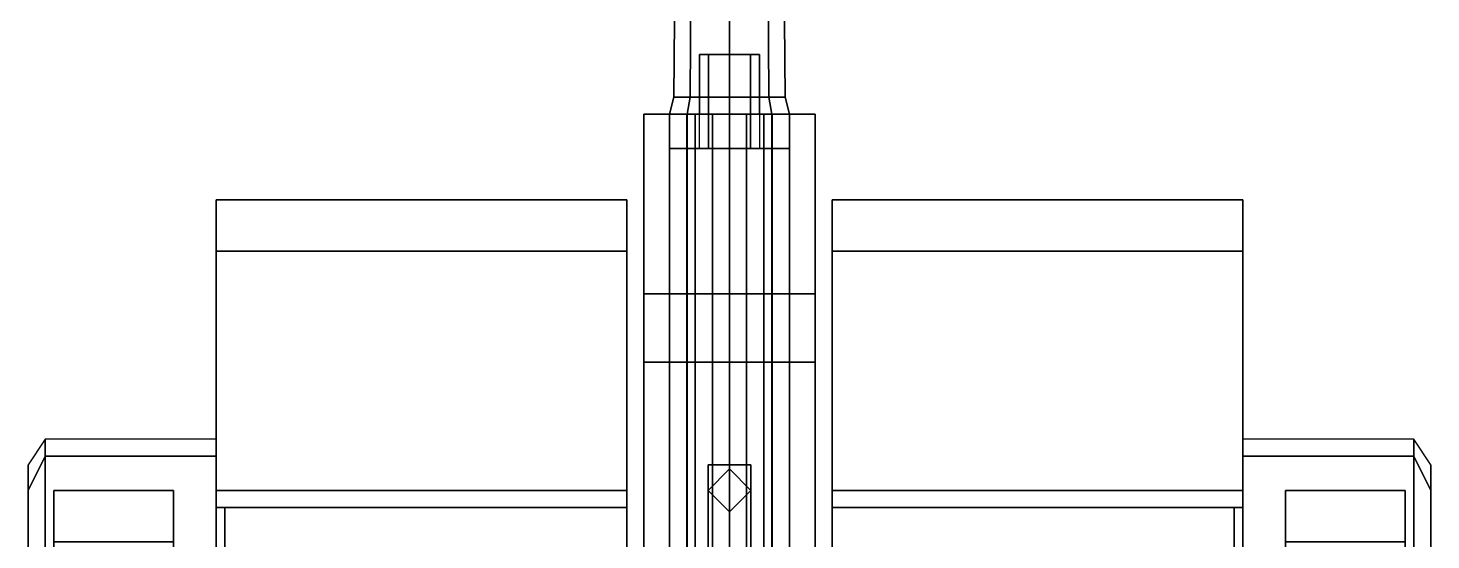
# Model space of a CAD drawing. Header units: millimetres. Extents: x -19 to 0.8, y -3.3 to 6.
# Drawn here: x -0.82 to 0.82, y 0.392 to 0.991 of the extents above; entities that cross this region are included whole.
import ezdxf

# ---------------------------------------------------------------- set-up
doc = ezdxf.new("R2010")
doc.units = ezdxf.units.MM
for name, color, linetype in [('gun', 1, 'Continuous'), ('sleeve', 5, 'Continuous'), ('wheels', 2, 'Continuous')]:
    doc.layers.add(name, color=color, linetype=linetype)

msp = doc.modelspace()

# ---------------------------------------------------------------- linework, layer by layer
for points in [[(-0.6, 0.52, 1.16), (-0.6, 0.49, 1.11), (-0.6, 0.73, 0.82), (-0.6, 0.79, 0.82)], [(-0.6, 0.79, 0.82), (-0.6, 0.73, 0.82), (-0.6, 0.49, 1.11), (-0.6, 0.52, 1.16)], [(-0.12, 0.79, 0.82), (-0.12, 0.73, 0.82), (-0.6, 0.73, 0.82), (-0.6, 0.79, 0.82)], [(-0.6, 0.79, 0.82), (-0.6, 0.73, 0.82), (-0.12, 0.73, 0.82), (-0.12, 0.79, 0.82)], [(-0.12, 0.79, 0.82), (-0.12, 0.73, 0.82), (-0.12, 0.49, 1.11), (-0.12, 0.52, 1.16)], [(-0.12, 0.52, 1.16), (-0.12, 0.49, 1.11), (-0.12, 0.73, 0.82), (-0.12, 0.79, 0.82)], [(0.12, 0.79, 0.82), (0.12, 0.73, 0.82), (0.6, 0.73, 0.82), (0.6, 0.79, 0.82)], [(0.6, 0.79, 0.82), (0.6, 0.73, 0.82), (0.12, 0.73, 0.82), (0.12, 0.79, 0.82)], [(0.12, 0.79, 0.82), (0.12, 0.73, 0.82), (0.12, 0.49, 1.11), (0.12, 0.52, 1.16)], [(0.12, 0.52, 1.16), (0.12, 0.49, 1.11), (0.12, 0.73, 0.82), (0.12, 0.79, 0.82)], [(0.6, 0.52, 1.16), (0.6, 0.49, 1.11), (0.6, 0.73, 0.82), (0.6, 0.79, 0.82)], [(0.6, 0.79, 0.82), (0.6, 0.73, 0.82), (0.6, 0.49, 1.11), (0.6, 0.52, 1.16)], [(-0.82, 0.48, 0.47), (-0.82, 0.45, 0.66), (-0.8, 0.49, 0.67), (-0.8, 0.51, 0.48)], [(-0.8, 0.51, 0.48), (-0.8, 0.49, 0.67), (-0.6, 0.49, 0.67), (-0.6, 0.51, 0.48)], [(-0.6, 0.52, 1.16), (-0.6, 0.49, 1.11), (-0.6, 0.4198, 1.11), (-0.6, 0.3941, 1.16)], [(-0.6, 0.3941, 1.16), (-0.6, 0.4198, 1.11), (-0.6, 0.49, 1.11), (-0.6, 0.52, 1.16)], [(-0.6, 0.51, 0.48), (-0.6, 0.49, 0.67), (-0.6, 0.2462, 0.48)], [(-0.12, -0.0536, 1.16), (-0.12, -0.0316, 1.11), (-0.12, 0.49, 1.11), (-0.12, 0.52, 1.16)], [(-0.12, 0.52, 1.16), (-0.12, 0.49, 1.11), (-0.12, -0.0316, 1.11), (-0.12, -0.0536, 1.16)], [(0.12, -0.0536, 1.16), (0.12, -0.0316, 1.11), (0.12, 0.49, 1.11), (0.12, 0.52, 1.16)], [(0.12, 0.52, 1.16), (0.12, 0.49, 1.11), (0.12, -0.0316, 1.11), (0.12, -0.0536, 1.16)], [(0.6, 0.3941, 1.16), (0.6, 0.4198, 1.11), (0.6, 0.49, 1.11), (0.6, 0.52, 1.16)], [(0.6, 0.52, 1.16), (0.6, 0.49, 1.11), (0.6, 0.4198, 1.11), (0.6, 0.3941, 1.16)], [(0.6, 0.51, 0.48), (0.6, 0.49, 0.67), (0.8, 0.49, 0.67), (0.8, 0.51, 0.48)], [(0.6, 0.2462, 0.48), (0.6, 0.2462, 0.48), (0.6, 0.49, 0.67), (0.6, 0.51, 0.48)], [(0.8, 0.51, 0.48), (0.8, 0.49, 0.67), (0.82, 0.45, 0.66), (0.82, 0.48, 0.47)], [(-0.82, 0.45, 0.66), (-0.82, 0.32, 0.84), (-0.8, 0.34, 0.86), (-0.8, 0.49, 0.67)], [(-0.82, 0.44, 0.46), (-0.82, 0.42, 0.65), (-0.82, 0.45, 0.66), (-0.82, 0.48, 0.47)], [(-0.8, 0.49, 0.67), (-0.8, 0.34, 0.86), (-0.6, 0.34, 0.86), (-0.6, 0.49, 0.67)], [(-0.6, 0.49, 0.67), (-0.6, 0.34, 0.86), (-0.6, 0.2462, 0.48)], [(0.6, 0.49, 0.67), (0.6, 0.34, 0.86), (0.8, 0.34, 0.86), (0.8, 0.49, 0.67)], [(0.6, 0.2462, 0.48), (0.6, 0.2462, 0.48), (0.6, 0.34, 0.86), (0.6, 0.49, 0.67)], [(0.8, 0.49, 0.67), (0.8, 0.34, 0.86), (0.82, 0.32, 0.84), (0.82, 0.45, 0.66)], [(0.82, 0.48, 0.47), (0.82, 0.45, 0.66), (0.82, 0.42, 0.65), (0.82, 0.44, 0.46)], [(-0.82, 0.42, 0.65), (-0.82, 0.3, 0.81), (-0.82, 0.32, 0.84), (-0.82, 0.45, 0.66)], [(-0.12, 0.45, 1.05), (-0.12, 0.0495, 0.926), (-0.6, 0.0495, 0.926), (-0.6, 0.45, 1.05)], [(-0.12, 0.43, 1.09), (-0.12, 0.45, 1.05), (-0.6, 0.45, 1.05), (-0.6, 0.43, 1.09)], [(-0.6, 0.45, 1.05), (-0.6, 0.0495, 0.926), (-0.6, 0.034, 0.9613), (-0.6, 0.43, 1.09)], [(-0.12, 0.034, 0.9613), (-0.12, 0.0495, 0.926), (-0.12, 0.45, 1.05), (-0.12, 0.43, 1.09)], [(0.12, 0.45, 1.05), (0.12, 0.0495, 0.926), (0.12, 0.034, 0.9613), (0.12, 0.43, 1.09)], [(0.6, 0.43, 1.09), (0.6, 0.45, 1.05), (0.12, 0.45, 1.05), (0.12, 0.43, 1.09)], [(0.6, 0.45, 1.05), (0.6, 0.0495, 0.926), (0.12, 0.0495, 0.926), (0.12, 0.45, 1.05)], [(0.6, 0.034, 0.9613), (0.6, 0.0495, 0.926), (0.6, 0.45, 1.05), (0.6, 0.43, 1.09)], [(0.82, 0.45, 0.66), (0.82, 0.32, 0.84), (0.82, 0.3, 0.81), (0.82, 0.42, 0.65)], [(-0.6, 0.43, 1.09), (-0.6, 0.034, 0.9613), (-0.6, -0.2208, 1.5392), (-0.6, 0.22, 1.5)], [(-0.6, 0.22, 1.5), (-0.59, 0.22, 1.5), (-0.59, 0.43, 1.09), (-0.6, 0.43, 1.09)], [(-0.59, 0.43, 1.09), (-0.59, 0.034, 0.9613), (-0.12, 0.034, 0.9613), (-0.12, 0.43, 1.09)], [(-0.59, 0.22, 1.5), (-0.59, -0.2208, 1.5392), (-0.59, 0.034, 0.9613), (-0.59, 0.43, 1.09)], [(0.12, 0.43, 1.09), (0.12, 0.034, 0.9613), (0.59, 0.034, 0.9613), (0.59, 0.43, 1.09)], [(0.59, 0.43, 1.09), (0.59, 0.034, 0.9613), (0.59, -0.2208, 1.5392), (0.59, 0.22, 1.5)], [(0.59, 0.22, 1.5), (0.6, 0.22, 1.5), (0.6, 0.43, 1.09), (0.59, 0.43, 1.09)], [(0.6, 0.22, 1.5), (0.6, -0.2208, 1.5392), (0.6, 0.034, 0.9613), (0.6, 0.43, 1.09)]]:
    msp.add_3dface(points)
at = {"layer": 'gun'}
for points in [[(-0.0389, 2.08, 1.2089), (-0.055, 2.08, 1.17), (-0.065, 0.91, 1.17), (-0.046, 0.91, 1.216)], [(-0.055, 2.08, 1.17), (-0.0389, 2.08, 1.1311), (-0.046, 0.91, 1.124), (-0.065, 0.91, 1.17)], [(0, 2.08, 1.225), (-0.0389, 2.08, 1.2089), (-0.046, 0.91, 1.216), (0, 0.91, 1.235)], [(-0.0389, 2.08, 1.1311), (0, 2.08, 1.115), (0, 0.91, 1.105), (-0.046, 0.91, 1.124)], [(0.0389, 2.08, 1.2089), (0, 2.08, 1.225), (0, 0.91, 1.235), (0.046, 0.91, 1.216)], [(0, 2.08, 1.115), (0.0389, 2.08, 1.1311), (0.046, 0.91, 1.124), (0, 0.91, 1.105)], [(0.055, 2.08, 1.17), (0.0389, 2.08, 1.2089), (0.046, 0.91, 1.216), (0.065, 0.91, 1.17)], [(0.0389, 2.08, 1.1311), (0.055, 2.08, 1.17), (0.065, 0.91, 1.17), (0.046, 0.91, 1.124)], [(-0.046, 0.91, 1.216), (-0.065, 0.91, 1.17), (-0.07, 0.89, 1.17), (-0.0495, 0.89, 1.2195)], [(-0.065, 0.91, 1.17), (-0.046, 0.91, 1.124), (-0.0495, 0.89, 1.1205), (-0.07, 0.89, 1.17)], [(0, 0.91, 1.235), (-0.046, 0.91, 1.216), (-0.0495, 0.89, 1.2195), (0, 0.89, 1.24)], [(-0.046, 0.91, 1.124), (0, 0.91, 1.105), (0, 0.89, 1.1), (-0.0495, 0.89, 1.1205)], [(0.046, 0.91, 1.216), (0, 0.91, 1.235), (0, 0.89, 1.24), (0.0495, 0.89, 1.2195)], [(0, 0.91, 1.105), (0.046, 0.91, 1.124), (0.0495, 0.89, 1.1205), (0, 0.89, 1.1)], [(0.065, 0.91, 1.17), (0.046, 0.91, 1.216), (0.0495, 0.89, 1.2195), (0.07, 0.89, 1.17)], [(0.046, 0.91, 1.124), (0.065, 0.91, 1.17), (0.07, 0.89, 1.17), (0.0495, 0.89, 1.1205)], [(-0.0495, 0.89, 1.2195), (-0.07, 0.89, 1.17), (-0.07, -0.11, 1.17), (-0.0495, -0.11, 1.2195)], [(-0.07, 0.89, 1.17), (-0.0495, 0.89, 1.1205), (-0.0495, -0.11, 1.1205), (-0.07, -0.11, 1.17)], [(0, 0.89, 1.24), (-0.0495, 0.89, 1.2195), (-0.0495, -0.11, 1.2195), (0, -0.11, 1.24)], [(-0.0495, 0.89, 1.1205), (0, 0.89, 1.1), (0, -0.11, 1.1), (-0.0495, -0.11, 1.1205)], [(0, 0.89, 1.08), (-0.02, 0.89, 1.06), (-0.02, -0.11, 1.06), (0, -0.11, 1.08)], [(-0.02, 0.89, 1.06), (0, 0.89, 1.04), (0, -0.11, 1.04), (-0.02, -0.11, 1.06)], [(0.02, 0.89, 1.06), (0, 0.89, 1.08), (0, -0.11, 1.08), (0.02, -0.11, 1.06)], [(0, 0.89, 1.04), (0.02, 0.89, 1.06), (0.02, -0.11, 1.06), (0, -0.11, 1.04)], [(0.0495, 0.89, 1.2195), (0, 0.89, 1.24), (0, -0.11, 1.24), (0.0495, -0.11, 1.2195)], [(0, 0.89, 1.1), (0.0495, 0.89, 1.1205), (0.0495, -0.11, 1.1205), (0, -0.11, 1.1)], [(0.07, 0.89, 1.17), (0.0495, 0.89, 1.2195), (0.0495, -0.11, 1.2195), (0.07, -0.11, 1.17)], [(0.0495, 0.89, 1.1205), (0.07, 0.89, 1.17), (0.07, -0.11, 1.17), (0.0495, -0.11, 1.1205)]]:
    msp.add_3dface(points, dxfattribs=at)
at = {"layer": 'sleeve'}
for points in [[(-0.0247, 0.96, 1.0847), (-0.035, 0.96, 1.06), (-0.035, 0.89, 1.06), (-0.0247, 0.89, 1.0847)], [(-0.035, 0.96, 1.06), (-0.0247, 0.96, 1.0353), (-0.0247, 0.85, 1.0353), (-0.035, 0.85, 1.06)], [(0.0247, 0.96, 1.0847), (-0.035, 0.96, 1.06), (-0.0247, 0.96, 1.0847), (0, 0.96, 1.095)], [(0.035, 0.96, 1.06), (-0.0247, 0.96, 1.0353), (-0.035, 0.96, 1.06), (0.0247, 0.96, 1.0847)], [(0, 0.96, 1.095), (-0.0247, 0.96, 1.0847), (-0.0247, 0.89, 1.0847), (0, 0.89, 1.095)], [(-0.0247, 0.96, 1.0353), (0, 0.96, 1.025), (0, 0.85, 1.025), (-0.0247, 0.85, 1.0353)], [(0.0247, 0.96, 1.0353), (0, 0.96, 1.025), (-0.0247, 0.96, 1.0353), (0.035, 0.96, 1.06)], [(0.0247, 0.96, 1.0847), (0, 0.96, 1.095), (0, 0.89, 1.095), (0.0247, 0.89, 1.0847)], [(0, 0.96, 1.025), (0.0247, 0.96, 1.0353), (0.0247, 0.85, 1.0353), (0, 0.85, 1.025)], [(0.035, 0.96, 1.06), (0.0247, 0.96, 1.0847), (0.0247, 0.89, 1.0847), (0.035, 0.89, 1.06)], [(0.0247, 0.96, 1.0353), (0.035, 0.96, 1.06), (0.035, 0.85, 1.06), (0.0247, 0.85, 1.0353)], [(-0.1, -0.11, 1.17), (-0.1, 0.89, 1.17), (-0.05, 0.89, 1.06), (-0.05, -0.11, 1.06)], [(-0.04, 0.89, 1.1), (-0.05, 0.89, 1.06), (-0.1, 0.89, 1.17), (-0.07, 0.89, 1.17)], [(-0.07, 0.89, 1.17), (-0.1, 0.89, 1.17), (-0.1, 0.68, 1.17), (-0.07, 0.68, 1.17)], [(-0.04, -0.11, 1.1), (-0.04, 0.89, 1.1), (-0.07, 0.89, 1.17), (-0.07, -0.11, 1.17)], [(0.04, 0.89, 1.1), (0.05, 0.89, 1.06), (-0.05, 0.89, 1.06), (-0.04, 0.89, 1.1)], [(0.05, 0.89, 1.06), (0.05, 0.85, 1.06), (-0.05, 0.85, 1.06), (-0.05, 0.89, 1.06)], [(-0.04, 0.89, 1.1), (-0.04, -0.11, 1.1), (0.04, -0.11, 1.1), (0.04, 0.89, 1.1)], [(0.04, 0.89, 1.1), (0.04, -0.11, 1.1), (0.07, -0.11, 1.17), (0.07, 0.89, 1.17)], [(0.07, 0.89, 1.17), (0.1, 0.89, 1.17), (0.05, 0.89, 1.06), (0.04, 0.89, 1.1)], [(0.1, 0.89, 1.17), (0.1, -0.11, 1.17), (0.05, -0.11, 1.06), (0.05, 0.89, 1.06)], [(0.07, 0.68, 1.17), (0.1, 0.68, 1.17), (0.1, 0.89, 1.17), (0.07, 0.89, 1.17)], [(-0.05, 0.85, 1.06), (-0.07, 0.85, 1.02), (-0.07, -0.11, 1.02), (-0.05, -0.11, 1.06)], [(-0.07, 0.85, 1.02), (-0.0495, 0.85, 0.9705), (-0.0495, -0.11, 0.9705), (-0.07, -0.11, 1.02)], [(0.07, 0.85, 1.02), (-0.0495, 0.85, 0.9705), (-0.07, 0.85, 1.02), (0.05, 0.85, 1.06)], [(0.05, 0.85, 1.06), (-0.07, 0.85, 1.02), (-0.05, 0.85, 1.06)], [(-0.0495, 0.85, 0.9705), (0, 0.85, 0.95), (0, -0.11, 0.95), (-0.0495, -0.11, 0.9705)], [(0.0495, 0.85, 0.9705), (0, 0.85, 0.95), (-0.0495, 0.85, 0.9705), (0.07, 0.85, 1.02)], [(0, 0.85, 0.95), (0.0495, 0.85, 0.9705), (0.0495, -0.11, 0.9705), (0, -0.11, 0.95)], [(0.0495, 0.85, 0.9705), (0.07, 0.85, 1.02), (0.07, -0.11, 1.02), (0.0495, -0.11, 0.9705)], [(0.07, 0.85, 1.02), (0.05, 0.85, 1.06), (0.05, -0.11, 1.06), (0.07, -0.11, 1.02)], [(-0.07, 0.6, 1.23), (-0.07, 0.68, 1.23), (-0.1, 0.68, 1.17), (-0.1, 0.6, 1.17)], [(-0.07, 0.68, 1.17), (-0.1, 0.68, 1.17), (-0.07, 0.68, 1.23), (-0.05, 0.68, 1.22)], [(-0.07, 0.6, 1.17), (-0.07, 0.68, 1.17), (-0.05, 0.68, 1.22), (-0.05, 0.6, 1.22)], [(-0.05, 0.68, 1.22), (-0.07, 0.68, 1.23), (0, 0.68, 1.26), (0, 0.68, 1.24)], [(0, 0.6, 1.26), (0, 0.68, 1.26), (-0.07, 0.68, 1.23), (-0.07, 0.6, 1.23)], [(-0.05, 0.6, 1.22), (-0.05, 0.68, 1.22), (0, 0.68, 1.24), (0, 0.6, 1.24)], [(0, 0.68, 1.24), (0, 0.68, 1.26), (0.07, 0.68, 1.23), (0.05, 0.68, 1.22)], [(0, 0.68, 1.26), (0, 0.6, 1.26), (0.07, 0.6, 1.23), (0.07, 0.68, 1.23)], [(0.05, 0.68, 1.22), (0.05, 0.6, 1.22), (0, 0.6, 1.24), (0, 0.68, 1.24)], [(0.05, 0.68, 1.22), (0.07, 0.68, 1.23), (0.1, 0.68, 1.17), (0.07, 0.68, 1.17)], [(0.07, 0.68, 1.17), (0.07, 0.6, 1.17), (0.05, 0.6, 1.22), (0.05, 0.68, 1.22)], [(0.07, 0.68, 1.23), (0.07, 0.6, 1.23), (0.1, 0.6, 1.17), (0.1, 0.68, 1.17)], [(-0.05, 0.6, 1.22), (-0.07, 0.6, 1.23), (-0.1, 0.6, 1.17), (-0.07, 0.6, 1.17)], [(-0.07, 0.6, 1.17), (-0.1, 0.6, 1.17), (-0.1, -0.11, 1.17), (-0.07, -0.11, 1.17)], [(0, 0.6, 1.24), (0, 0.6, 1.26), (-0.07, 0.6, 1.23), (-0.05, 0.6, 1.22)], [(0.05, 0.6, 1.22), (0.07, 0.6, 1.23), (0, 0.6, 1.26), (0, 0.6, 1.24)], [(0.07, 0.6, 1.17), (0.1, 0.6, 1.17), (0.07, 0.6, 1.23), (0.05, 0.6, 1.22)], [(0.07, -0.11, 1.17), (0.1, -0.11, 1.17), (0.1, 0.6, 1.17), (0.07, 0.6, 1.17)], [(0, 0.48, 0.925), (-0.025, 0.48, 0.9), (-0.025, -0.11, 0.9), (0, -0.11, 0.925)], [(-0.025, 0.48, 0.9), (0, 0.48, 0.875), (0, -0.11, 0.875), (-0.025, -0.11, 0.9)], [(0.025, 0.48, 0.9), (0, 0.48, 0.875), (-0.025, 0.48, 0.9), (0, 0.48, 0.925)], [(0.025, 0.48, 0.9), (0, 0.48, 0.925), (0, -0.11, 0.925), (0.025, -0.11, 0.9)], [(0, 0.48, 0.875), (0.025, 0.48, 0.9), (0.025, -0.11, 0.9), (0, -0.11, 0.875)], [(0, 0.475, 0.925), (-0.025, 0.45, 0.9), (-0.025, 0.45, 0.96), (0, 0.475, 0.95)], [(0.025, 0.45, 0.9), (0, 0.475, 0.925), (0, 0.475, 0.95), (0.025, 0.45, 0.96)], [(-0.025, 0.45, 0.9), (0, 0.425, 0.925), (0, 0.425, 0.95), (-0.025, 0.45, 0.96)], [(0, 0.425, 0.925), (0.025, 0.45, 0.9), (0.025, 0.45, 0.96), (0, 0.425, 0.95)]]:
    msp.add_3dface(points, dxfattribs=at)
at = {"layer": 'wheels'}
for points in [[(-0.65, 0.3897, 0.675), (-0.65, 0.45, 0.45), (-0.79, 0.45, 0.45), (-0.79, 0.3897, 0.675)], [(-0.65, 0.45, 0.45), (-0.65, 0.3897, 0.225), (-0.79, 0.3897, 0.225), (-0.79, 0.45, 0.45)], [(-0.79, 0.3897, 0.675), (-0.79, 0.45, 0.45), (-0.79, 0.33, 0.45), (-0.79, 0.165, 0.7358)], [(-0.79, 0.45, 0.45), (-0.79, 0.3897, 0.225), (-0.79, 0.33, 0.45)], [(-0.65, -0.3897, 0.675), (-0.65, 0.45, 0.45), (-0.65, 0.3897, 0.675), (-0.65, -0.225, 0.8397)], [(-0.65, -0.45, 0.45), (-0.65, 0.3897, 0.225), (-0.65, 0.45, 0.45), (-0.65, -0.3897, 0.675)], [(0.65, 0.3897, 0.225), (0.65, -0.225, 0.0603), (0.65, -0.3897, 0.225), (0.65, 0.45, 0.45)], [(0.65, 0.45, 0.45), (0.65, 0.3897, 0.675), (0.79, 0.3897, 0.675), (0.79, 0.45, 0.45)], [(0.65, 0.45, 0.45), (0.65, -0.3897, 0.225), (0.65, -0.45, 0.45), (0.65, 0.3897, 0.675)], [(0.65, 0.3897, 0.225), (0.65, 0.45, 0.45), (0.79, 0.45, 0.45), (0.79, 0.3897, 0.225)], [(0.79, 0.45, 0.45), (0.79, 0.3897, 0.675), (0.79, 0.33, 0.45)], [(0.79, 0.3897, 0.225), (0.79, 0.45, 0.45), (0.79, 0.33, 0.45), (0.79, 0.165, 0.1642)]]:
    msp.add_3dface(points, dxfattribs=at)

doc.saveas('drawing.dxf')
